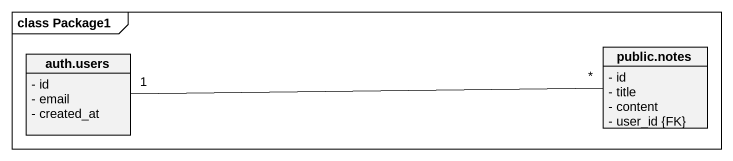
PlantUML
@startuml
mainframe class Package1
hide circle
hide empty members
skinparam classAttributeIconSize 0
class "auth.users" as auth_users {
  - id
  - email
  - created_at
}
class "public.notes" as public_notes {
  - id
  - title
  - content
  - user_id {FK}
}
auth_users "1" -right- "*" public_notes
@enduml
